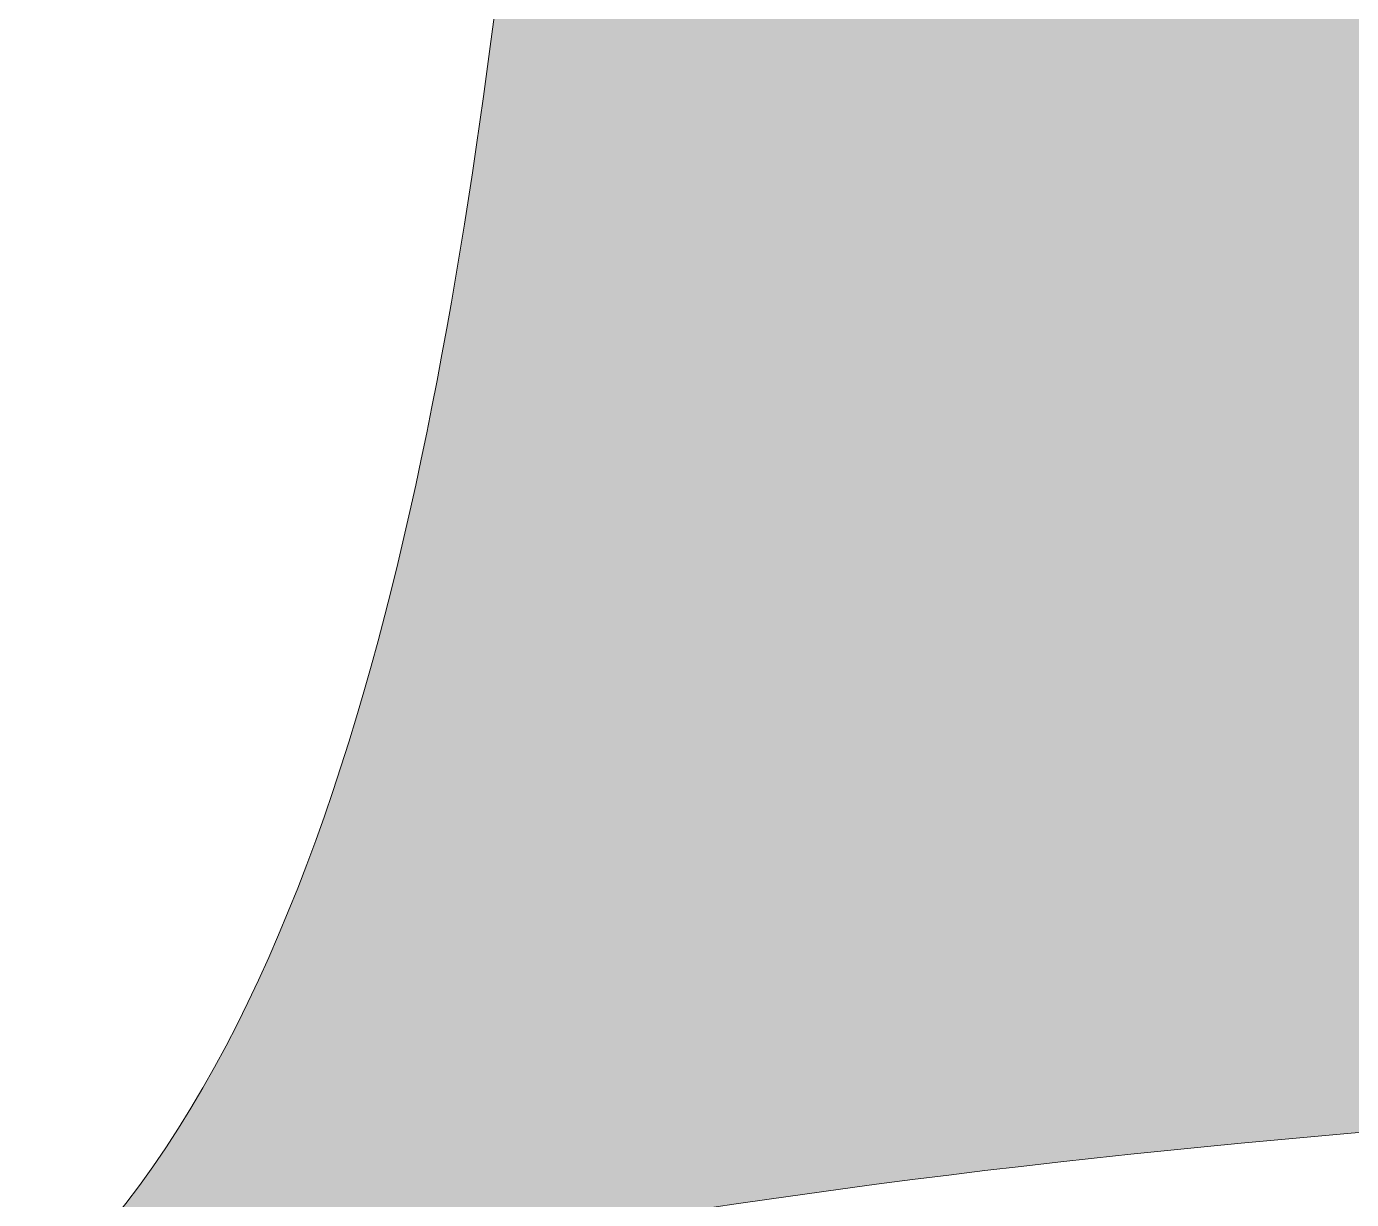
# Model space of a CAD drawing. Header units: inches. Extents: x 83 to 999, y -1033 to -47.
# Drawn here: x 414.65 to 459.11, y -200.61 to -161.25 of the extents above; entities that cross this region are included whole.
import ezdxf

# ---------------------------------------------------------------- set-up
doc = ezdxf.new("R2010")
doc.units = ezdxf.units.IN
doc.header["$MEASUREMENT"] = 0
doc.layers.add('Layer 1', color=7, linetype='Continuous')

# ---------------------------------------------------------------- blocks, each defined once
blk = doc.blocks.new('block 2')
at = {"layer": 'Layer 1', "true_color": 0x71020c}
h = blk.add_hatch(color=16, dxfattribs=at)
h.dxf.hatch_style = 2
edge = h.paths.add_edge_path()
edge.add_spline(control_points=[(415.247, -205.405), (436.375, -199.735), (466.399, -197.03), (490.119, -197.03), (512.525, -197.03), (540.553, -199.445), (561.398, -204.491), (562.749, -204.517), (563.044, -204.129), (562.779, -203.582), (546.641, -193.243), (547.951, -170.506), (545.979, -154.019), (537.642, -84.333), (503.235, -72.723), (488.59, -72.723), (473.944, -72.723), (439.537, -84.333), (431.2, -154.019), (429.31, -169.821), (426.42, -193.489), (414.987, -204.048), (414.646, -204.778), (414.671, -205.295), (415.247, -205.405)], knot_values=[0, 0, 0, 0, 1, 1, 1, 2, 2, 2, 3, 3, 3, 4, 4, 4, 5, 5, 5, 6, 6, 6, 7, 7, 7, 8, 8, 8, 8], degree=3, periodic=1)
at = {"layer": 'Layer 1', "lineweight": 0}
blk.add_open_spline([(415.247, -205.405), (436.375, -199.735), (466.399, -197.03), (490.119, -197.03), (512.525, -197.03), (540.553, -199.445), (561.398, -204.491), (562.749, -204.517), (563.044, -204.129), (562.779, -203.582), (546.641, -193.243), (547.951, -170.506), (545.979, -154.019), (537.642, -84.333), (503.235, -72.723), (488.59, -72.723), (473.944, -72.723), (439.537, -84.333), (431.2, -154.019), (429.31, -169.821), (426.42, -193.489), (414.987, -204.048), (414.646, -204.778), (414.671, -205.295), (415.247, -205.405)], degree=3, knots=[0, 0, 0, 0, 1, 1, 1, 2, 2, 2, 3, 3, 3, 4, 4, 4, 5, 5, 5, 6, 6, 6, 7, 7, 7, 8, 8, 8, 8], dxfattribs=at)

msp = doc.modelspace()

# ---------------------------------------------------------------- block references
at = {"layer": 'Layer 1'}
msp.add_blockref('block 2', (0, 0), dxfattribs=at)

doc.saveas('drawing.dxf')
